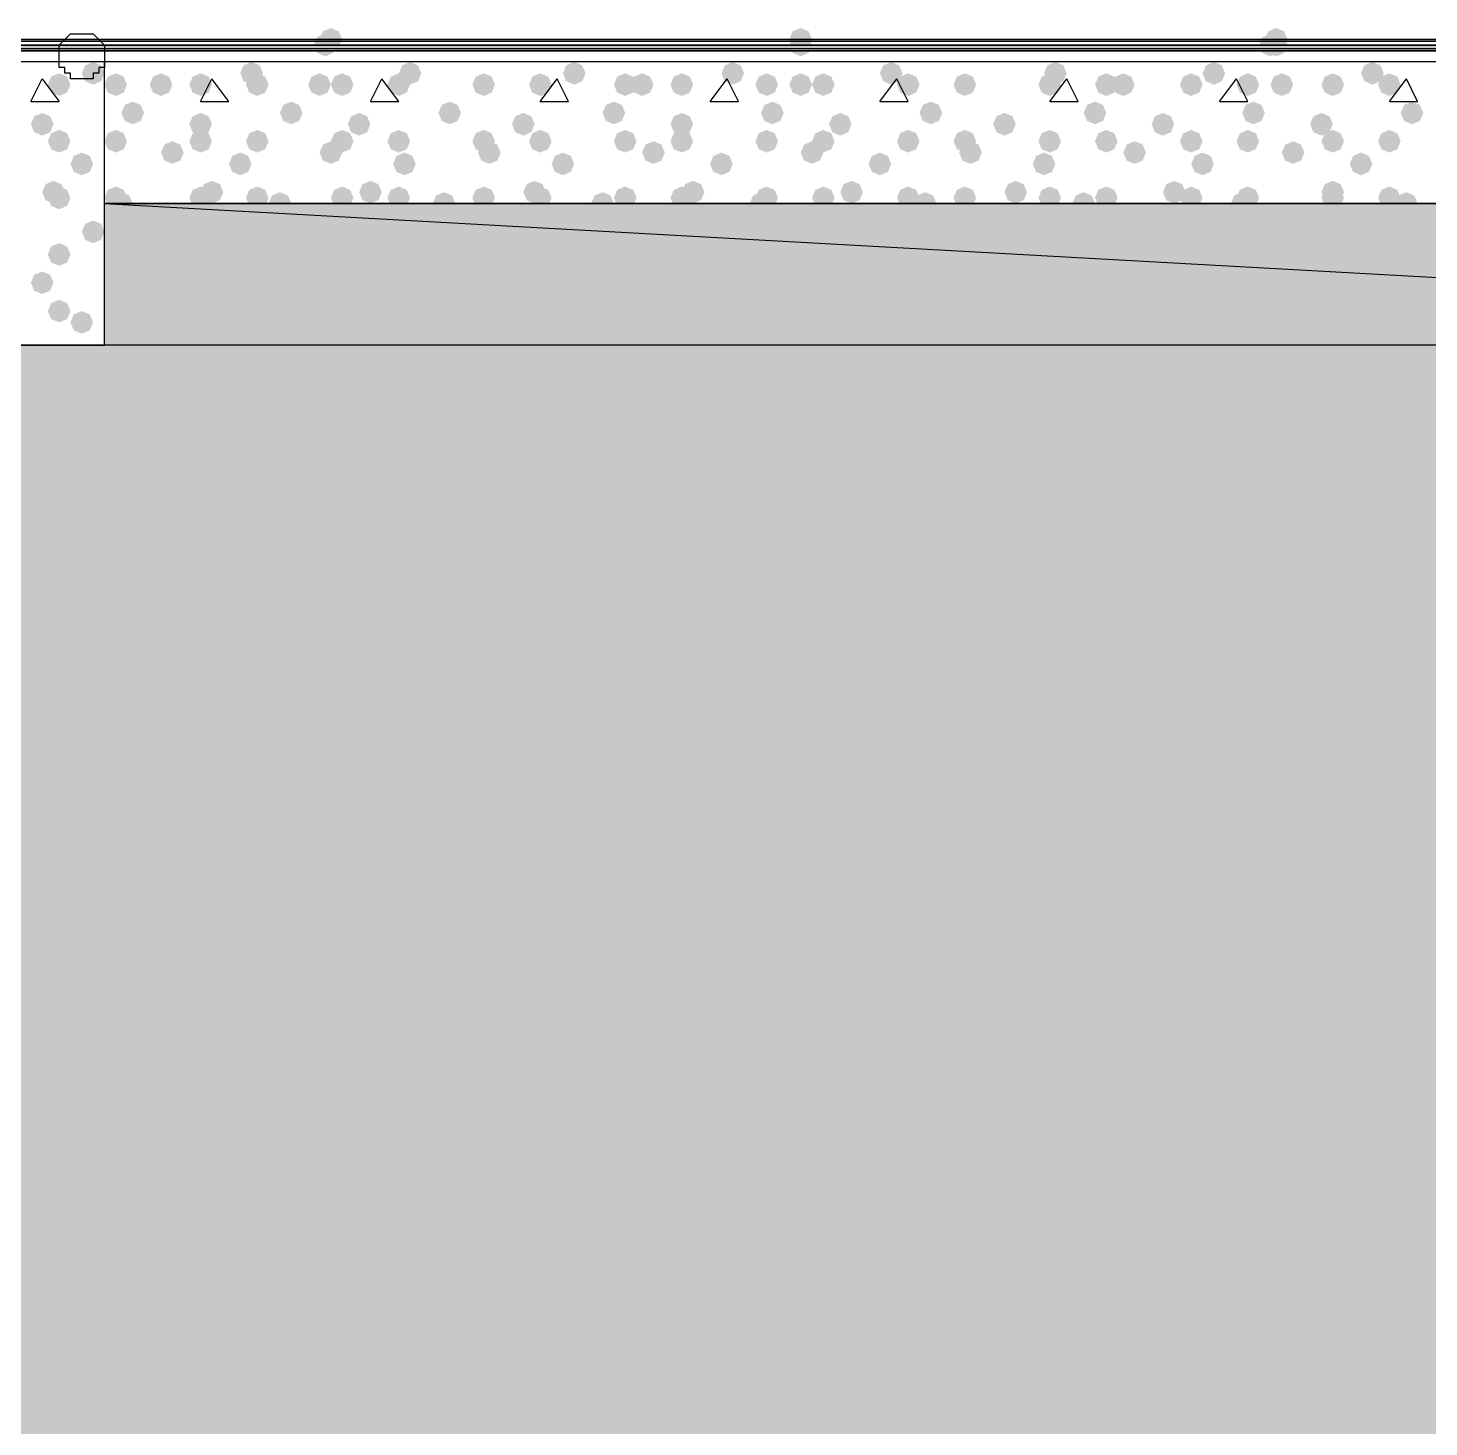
# Model space of a CAD drawing. Header units: millimetres. Extents: x 0 to 420, y 0 to 297.
# Drawn here: x 238.82 to 249.3, y 215.98 to 226.44 of the extents above; entities that cross this region are included whole.
import ezdxf

# ---------------------------------------------------------------- set-up
doc = ezdxf.new("R2010")
doc.units = ezdxf.units.MM
doc.layers.get('0').update_dxf_attribs({"linetype": 'CONTINUOUS'})

msp = doc.modelspace()

# ---------------------------------------------------------------- hatches: boundary and pattern name
at = {"true_color": 0x0000fe}
for points in [[(241.173, 226.356333), (241.148129, 226.296537), (241.088333, 226.271667), (241.028538, 226.296537), (241.003667, 226.356333), (241.028537, 226.416129), (241.088333, 226.441), (241.148129, 226.416129)], [(244.686667, 226.356333), (244.661796, 226.296537), (244.602, 226.271667), (244.542204, 226.296537), (244.517333, 226.356333), (244.542204, 226.416129), (244.602, 226.441), (244.661796, 226.416129)], [(248.242667, 226.356333), (248.217796, 226.296537), (248.158, 226.271667), (248.098204, 226.296537), (248.073333, 226.356333), (248.098204, 226.416129), (248.158, 226.441), (248.217796, 226.416129)], [(241.130667, 226.314), (241.105796, 226.254204), (241.046, 226.229333), (240.986204, 226.254204), (240.961333, 226.314), (240.986204, 226.373796), (241.046, 226.398667), (241.105796, 226.373796)], [(241.130667, 226.314), (241.105796, 226.254204), (241.046, 226.229333), (240.986204, 226.254204), (240.961333, 226.314), (240.986204, 226.373796), (241.046, 226.398667), (241.105796, 226.373796)], [(241.130667, 226.314), (241.105796, 226.254204), (241.046, 226.229333), (240.986204, 226.254204), (240.961333, 226.314), (240.986204, 226.373796), (241.046, 226.398667), (241.105796, 226.373796)], [(244.686667, 226.314), (244.661796, 226.254204), (244.602, 226.229333), (244.542204, 226.254204), (244.517333, 226.314), (244.542204, 226.373796), (244.602, 226.398667), (244.661796, 226.373796)], [(244.686667, 226.314), (244.661796, 226.254204), (244.602, 226.229333), (244.542204, 226.254204), (244.517333, 226.314), (244.542204, 226.373796), (244.602, 226.398667), (244.661796, 226.373796)], [(244.686667, 226.314), (244.661796, 226.254204), (244.602, 226.229333), (244.542204, 226.254204), (244.517333, 226.314), (244.542204, 226.373796), (244.602, 226.398667), (244.661796, 226.373796)], [(248.200333, 226.314), (248.175462, 226.254204), (248.115667, 226.229333), (248.055871, 226.254204), (248.031, 226.314), (248.055871, 226.373796), (248.115667, 226.398667), (248.175462, 226.373796)], [(248.200333, 226.314), (248.175462, 226.254204), (248.115667, 226.229333), (248.055871, 226.254204), (248.031, 226.314), (248.055871, 226.373796), (248.115667, 226.398667), (248.175462, 226.373796)], [(248.242667, 226.314), (248.217796, 226.254204), (248.158, 226.229333), (248.098204, 226.254204), (248.073333, 226.314), (248.098204, 226.373796), (248.158, 226.398667), (248.217796, 226.373796)]]:
    msp.add_hatch(color=0, dxfattribs=at).paths.add_polyline_path(points, flags=0)
at = {"true_color": 0x000007}
h = msp.add_hatch(color=0, dxfattribs=at)
h.paths.add_polyline_path([(32.342667, 226.271667), (32.342667, 226.314)], flags=0)
h.paths.add_polyline_path([(32.342667, 226.271667), (32.342667, 226.314), (380.788333, 226.271667)], flags=0)
h.paths.add_polyline_path([(32.342667, 226.314), (380.788333, 226.271667), (380.788333, 226.314)], flags=0)
for points in [[(239.395, 226.102333), (239.370129, 226.042537), (239.310333, 226.017667), (239.250538, 226.042537), (239.225667, 226.102333), (239.250537, 226.162129), (239.310333, 226.187), (239.370129, 226.162129)], [(239.141, 226.017667), (239.116129, 225.957871), (239.056333, 225.933), (238.996538, 225.957871), (238.971667, 226.017667), (238.996537, 226.077462), (239.056333, 226.102333), (239.116129, 226.077463)], [(239.014, 225.721333), (238.989129, 225.661537), (238.929333, 225.636667), (238.869538, 225.661537), (238.844667, 225.721333), (238.869537, 225.781129), (238.929333, 225.806), (238.989129, 225.781129)], [(239.141, 225.594333), (239.116129, 225.534538), (239.056333, 225.509667), (238.996538, 225.534538), (238.971667, 225.594333), (238.996537, 225.654129), (239.056333, 225.679), (239.116129, 225.654129)], [(239.310333, 225.425), (239.285462, 225.365204), (239.225667, 225.340333), (239.165871, 225.365204), (239.141, 225.425), (239.165871, 225.484796), (239.225667, 225.509667), (239.285462, 225.484796)], [(239.098667, 225.213333), (239.073796, 225.153537), (239.014, 225.128667), (238.954204, 225.153537), (238.929333, 225.213333), (238.954204, 225.273129), (239.014, 225.298), (239.073796, 225.273129)], [(239.141, 225.171), (239.116129, 225.111204), (239.056333, 225.086333), (238.996538, 225.111204), (238.971667, 225.171), (238.996537, 225.230796), (239.056333, 225.255667), (239.116129, 225.230796)], [(239.395, 224.917), (239.370129, 224.857204), (239.310333, 224.832333), (239.250538, 224.857204), (239.225667, 224.917), (239.250537, 224.976796), (239.310333, 225.001667), (239.370129, 224.976796)], [(239.141, 224.747667), (239.116129, 224.687871), (239.056333, 224.663), (238.996538, 224.687871), (238.971667, 224.747667), (238.996537, 224.807462), (239.056333, 224.832333), (239.116129, 224.807463)], [(239.014, 224.536), (238.989129, 224.476204), (238.929333, 224.451333), (238.869538, 224.476204), (238.844667, 224.536), (238.869537, 224.595796), (238.929333, 224.620667), (238.989129, 224.595796)], [(239.141, 224.324333), (239.116129, 224.264537), (239.056333, 224.239667), (238.996538, 224.264537), (238.971667, 224.324333), (238.996537, 224.384129), (239.056333, 224.409), (239.116129, 224.384129)], [(239.310333, 224.239667), (239.285462, 224.179871), (239.225667, 224.155), (239.165871, 224.179871), (239.141, 224.239667), (239.165871, 224.299462), (239.225667, 224.324333), (239.285462, 224.299463)]]:
    msp.add_hatch(color=0, dxfattribs=at).paths.add_polyline_path(points, flags=0)
at = {"true_color": 0x000008}
for points in [[(240.580333, 226.102333), (240.555462, 226.042537), (240.495667, 226.017667), (240.435871, 226.042537), (240.411, 226.102333), (240.435871, 226.162129), (240.495667, 226.187), (240.555462, 226.162129)], [(241.765667, 226.102333), (241.740796, 226.042537), (241.681, 226.017667), (241.621204, 226.042537), (241.596333, 226.102333), (241.621204, 226.162129), (241.681, 226.187), (241.740796, 226.162129)], [(242.993333, 226.102333), (242.968462, 226.042537), (242.908667, 226.017667), (242.848871, 226.042537), (242.824, 226.102333), (242.848871, 226.162129), (242.908667, 226.187), (242.968462, 226.162129)], [(244.178667, 226.102333), (244.153796, 226.042537), (244.094, 226.017667), (244.034204, 226.042537), (244.009333, 226.102333), (244.034204, 226.162129), (244.094, 226.187), (244.153796, 226.162129)], [(245.364, 226.102333), (245.339129, 226.042537), (245.279333, 226.017667), (245.219538, 226.042537), (245.194667, 226.102333), (245.219537, 226.162129), (245.279333, 226.187), (245.339129, 226.162129)], [(246.591667, 226.102333), (246.566796, 226.042537), (246.507, 226.017667), (246.447204, 226.042537), (246.422333, 226.102333), (246.447204, 226.162129), (246.507, 226.187), (246.566796, 226.162129)], [(247.777, 226.102333), (247.752129, 226.042537), (247.692333, 226.017667), (247.632537, 226.042537), (247.607667, 226.102333), (247.632537, 226.162129), (247.692333, 226.187), (247.752129, 226.162129)], [(248.962333, 226.102333), (248.937462, 226.042537), (248.877667, 226.017667), (248.817871, 226.042537), (248.793, 226.102333), (248.817871, 226.162129), (248.877667, 226.187), (248.937462, 226.162129)], [(239.564333, 226.017667), (239.539463, 225.957871), (239.479667, 225.933), (239.419871, 225.957871), (239.395, 226.017667), (239.419871, 226.077462), (239.479667, 226.102333), (239.539462, 226.077463)], [(239.903, 226.017667), (239.878129, 225.957871), (239.818333, 225.933), (239.758537, 225.957871), (239.733667, 226.017667), (239.758537, 226.077462), (239.818333, 226.102333), (239.878129, 226.077463)], [(240.199333, 226.017667), (240.174463, 225.957871), (240.114667, 225.933), (240.054871, 225.957871), (240.03, 226.017667), (240.054871, 226.077462), (240.114667, 226.102333), (240.174462, 226.077463)], [(240.622667, 226.017667), (240.597796, 225.957871), (240.538, 225.933), (240.478204, 225.957871), (240.453333, 226.017667), (240.478204, 226.077462), (240.538, 226.102333), (240.597796, 226.077463)], [(241.088333, 226.017667), (241.063462, 225.957871), (241.003667, 225.933), (240.943871, 225.957871), (240.919, 226.017667), (240.943871, 226.077462), (241.003667, 226.102333), (241.063462, 226.077463)], [(241.257667, 226.017667), (241.232796, 225.957871), (241.173, 225.933), (241.113204, 225.957871), (241.088333, 226.017667), (241.113204, 226.077462), (241.173, 226.102333), (241.232796, 226.077463)], [(241.681, 226.017667), (241.656129, 225.957871), (241.596333, 225.933), (241.536538, 225.957871), (241.511667, 226.017667), (241.536537, 226.077462), (241.596333, 226.102333), (241.656129, 226.077463)], [(242.316, 226.017667), (242.291129, 225.957871), (242.231333, 225.933), (242.171538, 225.957871), (242.146667, 226.017667), (242.171537, 226.077462), (242.231333, 226.102333), (242.291129, 226.077463)], [(242.316, 226.017667), (242.291129, 225.957871), (242.231333, 225.933), (242.171538, 225.957871), (242.146667, 226.017667), (242.171537, 226.077462), (242.231333, 226.102333), (242.291129, 226.077463)], [(242.739333, 226.017667), (242.714463, 225.957871), (242.654667, 225.933), (242.594871, 225.957871), (242.57, 226.017667), (242.594871, 226.077462), (242.654667, 226.102333), (242.714462, 226.077463)], [(243.374333, 226.017667), (243.349463, 225.957871), (243.289667, 225.933), (243.229871, 225.957871), (243.205, 226.017667), (243.229871, 226.077462), (243.289667, 226.102333), (243.349462, 226.077463)], [(243.501333, 226.017667), (243.476462, 225.957871), (243.416667, 225.933), (243.356871, 225.957871), (243.332, 226.017667), (243.356871, 226.077462), (243.416667, 226.102333), (243.476462, 226.077463)], [(243.797667, 226.017667), (243.772796, 225.957871), (243.713, 225.933), (243.653204, 225.957871), (243.628333, 226.017667), (243.653204, 226.077462), (243.713, 226.102333), (243.772796, 226.077463)], [(244.432667, 226.017667), (244.407796, 225.957871), (244.348, 225.933), (244.288204, 225.957871), (244.263333, 226.017667), (244.288204, 226.077462), (244.348, 226.102333), (244.407796, 226.077463)], [(244.686667, 226.017667), (244.661796, 225.957871), (244.602, 225.933), (244.542204, 225.957871), (244.517333, 226.017667), (244.542204, 226.077462), (244.602, 226.102333), (244.661796, 226.077463)], [(244.856, 226.017667), (244.831129, 225.957871), (244.771333, 225.933), (244.711538, 225.957871), (244.686667, 226.017667), (244.711537, 226.077462), (244.771333, 226.102333), (244.831129, 226.077463)], [(245.491, 226.017667), (245.466129, 225.957871), (245.406333, 225.933), (245.346538, 225.957871), (245.321667, 226.017667), (245.346537, 226.077462), (245.406333, 226.102333), (245.466129, 226.077463)], [(245.914333, 226.017667), (245.889462, 225.957871), (245.829667, 225.933), (245.769871, 225.957871), (245.745, 226.017667), (245.769871, 226.077462), (245.829667, 226.102333), (245.889462, 226.077463)], [(245.914333, 226.017667), (245.889462, 225.957871), (245.829667, 225.933), (245.769871, 225.957871), (245.745, 226.017667), (245.769871, 226.077462), (245.829667, 226.102333), (245.889462, 226.077463)], [(246.549333, 226.017667), (246.524463, 225.957871), (246.464667, 225.933), (246.404871, 225.957871), (246.38, 226.017667), (246.404871, 226.077462), (246.464667, 226.102333), (246.524462, 226.077463)], [(246.972667, 226.017667), (246.947796, 225.957871), (246.888, 225.933), (246.828204, 225.957871), (246.803333, 226.017667), (246.828204, 226.077462), (246.888, 226.102333), (246.947796, 226.077463)], [(247.099667, 226.017667), (247.074796, 225.957871), (247.015, 225.933), (246.955204, 225.957871), (246.930333, 226.017667), (246.955204, 226.077462), (247.015, 226.102333), (247.074796, 226.077463)], [(247.607667, 226.017667), (247.582796, 225.957871), (247.523, 225.933), (247.463204, 225.957871), (247.438333, 226.017667), (247.463204, 226.077462), (247.523, 226.102333), (247.582796, 226.077463)], [(248.031, 226.017667), (248.006129, 225.957871), (247.946333, 225.933), (247.886538, 225.957871), (247.861667, 226.017667), (247.886537, 226.077462), (247.946333, 226.102333), (248.006129, 226.077463)], [(248.285, 226.017667), (248.260129, 225.957871), (248.200333, 225.933), (248.140537, 225.957871), (248.115667, 226.017667), (248.140537, 226.077462), (248.200333, 226.102333), (248.260129, 226.077463)], [(248.666, 226.017667), (248.641129, 225.957871), (248.581333, 225.933), (248.521538, 225.957871), (248.496667, 226.017667), (248.521537, 226.077462), (248.581333, 226.102333), (248.641129, 226.077463)], [(249.089333, 226.017667), (249.064462, 225.957871), (249.004667, 225.933), (248.944871, 225.957871), (248.92, 226.017667), (248.944871, 226.077462), (249.004667, 226.102333), (249.064462, 226.077463)], [(239.691333, 225.806), (239.666462, 225.746204), (239.606667, 225.721333), (239.546871, 225.746204), (239.522, 225.806), (239.546871, 225.865796), (239.606667, 225.890667), (239.666462, 225.865796)], [(240.199333, 225.721333), (240.174463, 225.661537), (240.114667, 225.636667), (240.054871, 225.661537), (240.03, 225.721333), (240.054871, 225.781129), (240.114667, 225.806), (240.174462, 225.781129)], [(240.876667, 225.806), (240.851796, 225.746204), (240.792, 225.721333), (240.732204, 225.746204), (240.707333, 225.806), (240.732204, 225.865796), (240.792, 225.890667), (240.851796, 225.865796)], [(241.384667, 225.721333), (241.359796, 225.661537), (241.3, 225.636667), (241.240204, 225.661537), (241.215333, 225.721333), (241.240204, 225.781129), (241.3, 225.806), (241.359796, 225.781129)], [(242.062, 225.806), (242.037129, 225.746204), (241.977333, 225.721333), (241.917537, 225.746204), (241.892667, 225.806), (241.917537, 225.865796), (241.977333, 225.890667), (242.037129, 225.865796)], [(242.612333, 225.721333), (242.587462, 225.661537), (242.527667, 225.636667), (242.467871, 225.661537), (242.443, 225.721333), (242.467871, 225.781129), (242.527667, 225.806), (242.587462, 225.781129)], [(243.289667, 225.806), (243.264796, 225.746204), (243.205, 225.721333), (243.145204, 225.746204), (243.120333, 225.806), (243.145204, 225.865796), (243.205, 225.890667), (243.264796, 225.865796)], [(243.797667, 225.721333), (243.772796, 225.661537), (243.713, 225.636667), (243.653204, 225.661537), (243.628333, 225.721333), (243.653204, 225.781129), (243.713, 225.806), (243.772796, 225.781129)], [(244.475, 225.806), (244.450129, 225.746204), (244.390333, 225.721333), (244.330537, 225.746204), (244.305667, 225.806), (244.330537, 225.865796), (244.390333, 225.890667), (244.450129, 225.865796)], [(244.983, 225.721333), (244.958129, 225.661537), (244.898333, 225.636667), (244.838538, 225.661537), (244.813667, 225.721333), (244.838537, 225.781129), (244.898333, 225.806), (244.958129, 225.781129)], [(245.660333, 225.806), (245.635462, 225.746204), (245.575667, 225.721333), (245.515871, 225.746204), (245.491, 225.806), (245.515871, 225.865796), (245.575667, 225.890667), (245.635462, 225.865796)], [(246.210667, 225.721333), (246.185796, 225.661537), (246.126, 225.636667), (246.066204, 225.661537), (246.041333, 225.721333), (246.066204, 225.781129), (246.126, 225.806), (246.185796, 225.781129)], [(246.888, 225.806), (246.863129, 225.746204), (246.803333, 225.721333), (246.743538, 225.746204), (246.718667, 225.806), (246.743537, 225.865796), (246.803333, 225.890667), (246.863129, 225.865796)], [(247.396, 225.721333), (247.371129, 225.661537), (247.311333, 225.636667), (247.251538, 225.661537), (247.226667, 225.721333), (247.251537, 225.781129), (247.311333, 225.806), (247.371129, 225.781129)], [(248.073333, 225.806), (248.048462, 225.746204), (247.988667, 225.721333), (247.928871, 225.746204), (247.904, 225.806), (247.928871, 225.865796), (247.988667, 225.890667), (248.048462, 225.865796)], [(248.581333, 225.721333), (248.556462, 225.661537), (248.496667, 225.636667), (248.436871, 225.661537), (248.412, 225.721333), (248.436871, 225.781129), (248.496667, 225.806), (248.556462, 225.781129)], [(249.258667, 225.806), (249.233796, 225.746204), (249.174, 225.721333), (249.114204, 225.746204), (249.089333, 225.806), (249.114204, 225.865796), (249.174, 225.890667), (249.233796, 225.865796)], [(239.564333, 225.594333), (239.539463, 225.534538), (239.479667, 225.509667), (239.419871, 225.534538), (239.395, 225.594333), (239.419871, 225.654129), (239.479667, 225.679), (239.539462, 225.654129)], [(239.987667, 225.509667), (239.962796, 225.449871), (239.903, 225.425), (239.843204, 225.449871), (239.818333, 225.509667), (239.843204, 225.569462), (239.903, 225.594333), (239.962796, 225.569463)], [(240.199333, 225.594333), (240.174463, 225.534538), (240.114667, 225.509667), (240.054871, 225.534538), (240.03, 225.594333), (240.054871, 225.654129), (240.114667, 225.679), (240.174462, 225.654129)], [(240.622667, 225.594333), (240.597796, 225.534538), (240.538, 225.509667), (240.478204, 225.534538), (240.453333, 225.594333), (240.478204, 225.654129), (240.538, 225.679), (240.597796, 225.654129)], [(241.173, 225.509667), (241.148129, 225.449871), (241.088333, 225.425), (241.028538, 225.449871), (241.003667, 225.509667), (241.028537, 225.569462), (241.088333, 225.594333), (241.148129, 225.569463)], [(241.257667, 225.594333), (241.232796, 225.534538), (241.173, 225.509667), (241.113204, 225.534538), (241.088333, 225.594333), (241.113204, 225.654129), (241.173, 225.679), (241.232796, 225.654129)], [(241.681, 225.594333), (241.656129, 225.534538), (241.596333, 225.509667), (241.536538, 225.534538), (241.511667, 225.594333), (241.536537, 225.654129), (241.596333, 225.679), (241.656129, 225.654129)], [(242.316, 225.594333), (242.291129, 225.534538), (242.231333, 225.509667), (242.171538, 225.534538), (242.146667, 225.594333), (242.171537, 225.654129), (242.231333, 225.679), (242.291129, 225.654129)], [(242.358333, 225.509667), (242.333463, 225.449871), (242.273667, 225.425), (242.213871, 225.449871), (242.189, 225.509667), (242.213871, 225.569462), (242.273667, 225.594333), (242.333462, 225.569463)], [(242.739333, 225.594333), (242.714463, 225.534538), (242.654667, 225.509667), (242.594871, 225.534538), (242.57, 225.594333), (242.594871, 225.654129), (242.654667, 225.679), (242.714462, 225.654129)], [(243.374333, 225.594333), (243.349463, 225.534538), (243.289667, 225.509667), (243.229871, 225.534538), (243.205, 225.594333), (243.229871, 225.654129), (243.289667, 225.679), (243.349462, 225.654129)], [(243.586, 225.509667), (243.561129, 225.449871), (243.501333, 225.425), (243.441538, 225.449871), (243.416667, 225.509667), (243.441537, 225.569462), (243.501333, 225.594333), (243.561129, 225.569463)], [(243.797667, 225.594333), (243.772796, 225.534538), (243.713, 225.509667), (243.653204, 225.534538), (243.628333, 225.594333), (243.653204, 225.654129), (243.713, 225.679), (243.772796, 225.654129)], [(244.432667, 225.594333), (244.407796, 225.534538), (244.348, 225.509667), (244.288204, 225.534538), (244.263333, 225.594333), (244.288204, 225.654129), (244.348, 225.679), (244.407796, 225.654129)], [(244.771333, 225.509667), (244.746462, 225.449871), (244.686667, 225.425), (244.626871, 225.449871), (244.602, 225.509667), (244.626871, 225.569462), (244.686667, 225.594333), (244.746462, 225.569463)], [(244.856, 225.594333), (244.831129, 225.534538), (244.771333, 225.509667), (244.711538, 225.534538), (244.686667, 225.594333), (244.711537, 225.654129), (244.771333, 225.679), (244.831129, 225.654129)], [(245.491, 225.594333), (245.466129, 225.534538), (245.406333, 225.509667), (245.346538, 225.534538), (245.321667, 225.594333), (245.346537, 225.654129), (245.406333, 225.679), (245.466129, 225.654129)], [(245.914333, 225.594333), (245.889462, 225.534538), (245.829667, 225.509667), (245.769871, 225.534538), (245.745, 225.594333), (245.769871, 225.654129), (245.829667, 225.679), (245.889462, 225.654129)], [(245.956667, 225.509667), (245.931796, 225.449871), (245.872, 225.425), (245.812204, 225.449871), (245.787333, 225.509667), (245.812204, 225.569462), (245.872, 225.594333), (245.931796, 225.569463)], [(246.549333, 225.594333), (246.524463, 225.534538), (246.464667, 225.509667), (246.404871, 225.534538), (246.38, 225.594333), (246.404871, 225.654129), (246.464667, 225.679), (246.524462, 225.654129)], [(246.972667, 225.594333), (246.947796, 225.534538), (246.888, 225.509667), (246.828204, 225.534538), (246.803333, 225.594333), (246.828204, 225.654129), (246.888, 225.679), (246.947796, 225.654129)], [(247.184333, 225.509667), (247.159462, 225.449871), (247.099667, 225.425), (247.039871, 225.449871), (247.015, 225.509667), (247.039871, 225.569462), (247.099667, 225.594333), (247.159462, 225.569463)], [(247.607667, 225.594333), (247.582796, 225.534538), (247.523, 225.509667), (247.463204, 225.534538), (247.438333, 225.594333), (247.463204, 225.654129), (247.523, 225.679), (247.582796, 225.654129)], [(248.031, 225.594333), (248.006129, 225.534538), (247.946333, 225.509667), (247.886538, 225.534538), (247.861667, 225.594333), (247.886537, 225.654129), (247.946333, 225.679), (248.006129, 225.654129)], [(248.369667, 225.509667), (248.344796, 225.449871), (248.285, 225.425), (248.225204, 225.449871), (248.200333, 225.509667), (248.225204, 225.569462), (248.285, 225.594333), (248.344796, 225.569463)], [(248.666, 225.594333), (248.641129, 225.534538), (248.581333, 225.509667), (248.521538, 225.534538), (248.496667, 225.594333), (248.521537, 225.654129), (248.581333, 225.679), (248.641129, 225.654129)], [(249.089333, 225.594333), (249.064462, 225.534538), (249.004667, 225.509667), (248.944871, 225.534538), (248.92, 225.594333), (248.944871, 225.654129), (249.004667, 225.679), (249.064462, 225.654129)], [(240.495667, 225.425), (240.470796, 225.365204), (240.411, 225.340333), (240.351204, 225.365204), (240.326333, 225.425), (240.351204, 225.484796), (240.411, 225.509667), (240.470796, 225.484796)], [(241.723333, 225.425), (241.698463, 225.365204), (241.638667, 225.340333), (241.578871, 225.365204), (241.554, 225.425), (241.578871, 225.484796), (241.638667, 225.509667), (241.698462, 225.484796)], [(242.908667, 225.425), (242.883796, 225.365204), (242.824, 225.340333), (242.764204, 225.365204), (242.739333, 225.425), (242.764204, 225.484796), (242.824, 225.509667), (242.883796, 225.484796)], [(244.094, 225.425), (244.069129, 225.365204), (244.009333, 225.340333), (243.949538, 225.365204), (243.924667, 225.425), (243.949537, 225.484796), (244.009333, 225.509667), (244.069129, 225.484796)], [(245.279333, 225.425), (245.254462, 225.365204), (245.194667, 225.340333), (245.134871, 225.365204), (245.11, 225.425), (245.134871, 225.484796), (245.194667, 225.509667), (245.254462, 225.484796)], [(246.507, 225.425), (246.482129, 225.365204), (246.422333, 225.340333), (246.362537, 225.365204), (246.337667, 225.425), (246.362537, 225.484796), (246.422333, 225.509667), (246.482129, 225.484796)], [(247.692333, 225.425), (247.667463, 225.365204), (247.607667, 225.340333), (247.547871, 225.365204), (247.523, 225.425), (247.547871, 225.484796), (247.607667, 225.509667), (247.667462, 225.484796)], [(248.877667, 225.425), (248.852796, 225.365204), (248.793, 225.340333), (248.733204, 225.365204), (248.708333, 225.425), (248.733204, 225.484796), (248.793, 225.509667), (248.852796, 225.484796)], [(240.284, 225.213333), (240.259129, 225.153537), (240.199333, 225.128667), (240.139538, 225.153537), (240.114667, 225.213333), (240.139537, 225.273129), (240.199333, 225.298), (240.259129, 225.273129)], [(241.469333, 225.213333), (241.444462, 225.153537), (241.384667, 225.128667), (241.324871, 225.153537), (241.3, 225.213333), (241.324871, 225.273129), (241.384667, 225.298), (241.444462, 225.273129)], [(242.697, 225.213333), (242.672129, 225.153537), (242.612333, 225.128667), (242.552537, 225.153537), (242.527667, 225.213333), (242.552537, 225.273129), (242.612333, 225.298), (242.672129, 225.273129)], [(243.882333, 225.213333), (243.857463, 225.153537), (243.797667, 225.128667), (243.737871, 225.153537), (243.713, 225.213333), (243.737871, 225.273129), (243.797667, 225.298), (243.857462, 225.273129)], [(245.067667, 225.213333), (245.042796, 225.153537), (244.983, 225.128667), (244.923204, 225.153537), (244.898333, 225.213333), (244.923204, 225.273129), (244.983, 225.298), (245.042796, 225.273129)], [(246.295333, 225.213333), (246.270462, 225.153537), (246.210667, 225.128667), (246.150871, 225.153537), (246.126, 225.213333), (246.150871, 225.273129), (246.210667, 225.298), (246.270462, 225.273129)], [(247.480667, 225.213333), (247.455796, 225.153537), (247.396, 225.128667), (247.336204, 225.153537), (247.311333, 225.213333), (247.336204, 225.273129), (247.396, 225.298), (247.455796, 225.273129)], [(248.666, 225.213333), (248.641129, 225.153537), (248.581333, 225.128667), (248.521538, 225.153537), (248.496667, 225.213333), (248.521537, 225.273129), (248.581333, 225.298), (248.641129, 225.273129)], [(239.564333, 225.171), (239.539463, 225.111204), (239.479667, 225.086333), (239.419871, 225.111204), (239.395, 225.171), (239.419871, 225.230796), (239.479667, 225.255667), (239.539462, 225.230796)], [(239.606667, 225.128667), (239.581796, 225.068871), (239.522, 225.044), (239.462204, 225.068871), (239.437333, 225.128667), (239.462204, 225.188462), (239.522, 225.213333), (239.581796, 225.188463)], [(240.199333, 225.171), (240.174463, 225.111204), (240.114667, 225.086333), (240.054871, 225.111204), (240.03, 225.171), (240.054871, 225.230796), (240.114667, 225.255667), (240.174462, 225.230796)], [(240.622667, 225.171), (240.597796, 225.111204), (240.538, 225.086333), (240.478204, 225.111204), (240.453333, 225.171), (240.478204, 225.230796), (240.538, 225.255667), (240.597796, 225.230796)], [(240.792, 225.128667), (240.767129, 225.068871), (240.707333, 225.044), (240.647538, 225.068871), (240.622667, 225.128667), (240.647537, 225.188462), (240.707333, 225.213333), (240.767129, 225.188463)], [(241.257667, 225.171), (241.232796, 225.111204), (241.173, 225.086333), (241.113204, 225.111204), (241.088333, 225.171), (241.113204, 225.230796), (241.173, 225.255667), (241.232796, 225.230796)], [(241.681, 225.171), (241.656129, 225.111204), (241.596333, 225.086333), (241.536538, 225.111204), (241.511667, 225.171), (241.536537, 225.230796), (241.596333, 225.255667), (241.656129, 225.230796)], [(242.019667, 225.128667), (241.994796, 225.068871), (241.935, 225.044), (241.875204, 225.068871), (241.850333, 225.128667), (241.875204, 225.188462), (241.935, 225.213333), (241.994796, 225.188463)], [(242.316, 225.171), (242.291129, 225.111204), (242.231333, 225.086333), (242.171538, 225.111204), (242.146667, 225.171), (242.171537, 225.230796), (242.231333, 225.255667), (242.291129, 225.230796)], [(242.739333, 225.171), (242.714463, 225.111204), (242.654667, 225.086333), (242.594871, 225.111204), (242.57, 225.171), (242.594871, 225.230796), (242.654667, 225.255667), (242.714462, 225.230796)], [(243.205, 225.128667), (243.180129, 225.068871), (243.120333, 225.044), (243.060538, 225.068871), (243.035667, 225.128667), (243.060537, 225.188462), (243.120333, 225.213333), (243.180129, 225.188463)], [(243.374333, 225.171), (243.349463, 225.111204), (243.289667, 225.086333), (243.229871, 225.111204), (243.205, 225.171), (243.229871, 225.230796), (243.289667, 225.255667), (243.349462, 225.230796)], [(243.797667, 225.171), (243.772796, 225.111204), (243.713, 225.086333), (243.653204, 225.111204), (243.628333, 225.171), (243.653204, 225.230796), (243.713, 225.255667), (243.772796, 225.230796)], [(244.390333, 225.128667), (244.365462, 225.068871), (244.305667, 225.044), (244.245871, 225.068871), (244.221, 225.128667), (244.245871, 225.188462), (244.305667, 225.213333), (244.365462, 225.188463)], [(244.432667, 225.171), (244.407796, 225.111204), (244.348, 225.086333), (244.288204, 225.111204), (244.263333, 225.171), (244.288204, 225.230796), (244.348, 225.255667), (244.407796, 225.230796)], [(244.856, 225.171), (244.831129, 225.111204), (244.771333, 225.086333), (244.711538, 225.111204), (244.686667, 225.171), (244.711537, 225.230796), (244.771333, 225.255667), (244.831129, 225.230796)], [(245.491, 225.171), (245.466129, 225.111204), (245.406333, 225.086333), (245.346538, 225.111204), (245.321667, 225.171), (245.346537, 225.230796), (245.406333, 225.255667), (245.466129, 225.230796)], [(245.618, 225.128667), (245.593129, 225.068871), (245.533333, 225.044), (245.473537, 225.068871), (245.448667, 225.128667), (245.473537, 225.188462), (245.533333, 225.213333), (245.593129, 225.188463)], [(245.914333, 225.171), (245.889462, 225.111204), (245.829667, 225.086333), (245.769871, 225.111204), (245.745, 225.171), (245.769871, 225.230796), (245.829667, 225.255667), (245.889462, 225.230796)], [(246.549333, 225.171), (246.524463, 225.111204), (246.464667, 225.086333), (246.404871, 225.111204), (246.38, 225.171), (246.404871, 225.230796), (246.464667, 225.255667), (246.524462, 225.230796)], [(246.803333, 225.128667), (246.778462, 225.068871), (246.718667, 225.044), (246.658871, 225.068871), (246.634, 225.128667), (246.658871, 225.188462), (246.718667, 225.213333), (246.778462, 225.188463)], [(246.972667, 225.171), (246.947796, 225.111204), (246.888, 225.086333), (246.828204, 225.111204), (246.803333, 225.171), (246.828204, 225.230796), (246.888, 225.255667), (246.947796, 225.230796)], [(247.607667, 225.171), (247.582796, 225.111204), (247.523, 225.086333), (247.463204, 225.111204), (247.438333, 225.171), (247.463204, 225.230796), (247.523, 225.255667), (247.582796, 225.230796)], [(247.988667, 225.128667), (247.963796, 225.068871), (247.904, 225.044), (247.844204, 225.068871), (247.819333, 225.128667), (247.844204, 225.188462), (247.904, 225.213333), (247.963796, 225.188463)], [(248.031, 225.171), (248.006129, 225.111204), (247.946333, 225.086333), (247.886538, 225.111204), (247.861667, 225.171), (247.886537, 225.230796), (247.946333, 225.255667), (248.006129, 225.230796)], [(248.666, 225.171), (248.641129, 225.111204), (248.581333, 225.086333), (248.521538, 225.111204), (248.496667, 225.171), (248.521537, 225.230796), (248.581333, 225.255667), (248.641129, 225.230796)], [(249.089333, 225.171), (249.064462, 225.111204), (249.004667, 225.086333), (248.944871, 225.111204), (248.92, 225.171), (248.944871, 225.230796), (249.004667, 225.255667), (249.064462, 225.230796)], [(249.216333, 225.128667), (249.191462, 225.068871), (249.131667, 225.044), (249.071871, 225.068871), (249.047, 225.128667), (249.071871, 225.188462), (249.131667, 225.213333), (249.191462, 225.188463)]]:
    msp.add_hatch(color=0, dxfattribs=at).paths.add_polyline_path(points, flags=0)
h = msp.add_hatch(color=0, dxfattribs=at)
h.paths.add_polyline_path([(258.487333, 225.128667), (239.395, 225.128667), (258.487333, 224.070333)], flags=0)
h.paths.add_polyline_path([(239.395, 225.128667), (258.487333, 224.070333), (239.395, 224.070333)], flags=0)
h = msp.add_hatch(color=0, dxfattribs=at)
h.paths.add_polyline_path([(379.603, 224.070333), (33.528, 224.070333), (379.603, 204.978)], flags=0)
h.paths.add_polyline_path([(33.528, 224.070333), (379.603, 204.978), (33.528, 204.978)], flags=0)

# ---------------------------------------------------------------- linework, layer by layer
at = {"color": 0, "true_color": 0x000007}
for points in [[(32.300333, 226.356333), (380.788333, 226.356333), (32.300333, 226.314), (380.788333, 226.314)], [(380.788333, 226.356333), (32.300333, 226.356333), (32.300333, 226.314)], [(380.788333, 226.314), (32.342667, 226.314), (32.300333, 226.314)], [(32.342667, 226.314), (380.788333, 226.314)], [(32.342667, 226.271667), (380.788333, 226.271667)], [(258.487333, 226.187), (239.395, 226.187)], [(238.844667, 225.890667), (238.929333, 226.06), (239.056333, 225.890667)], [(238.844667, 225.890667), (239.056333, 225.890667)], [(239.395, 225.128667), (258.487333, 225.128667)]]:
    msp.add_lwpolyline(points, dxfattribs=at)
for points in [[(32.342667, 226.314), (380.788333, 226.314)], [(32.342667, 226.271667), (32.342667, 226.314), (380.788333, 226.271667)], [(32.342667, 226.314), (380.788333, 226.271667), (380.788333, 226.314)], [(239.395, 226.229333), (239.395, 226.187), (239.395, 226.144667), (239.352667, 226.144667), (239.352667, 226.102333), (239.310333, 226.102333), (239.310333, 226.06), (239.268, 226.06), (239.225667, 226.06), (239.183333, 226.06), (239.141, 226.06), (239.141, 226.102333), (239.098667, 226.102333), (239.098667, 226.144667), (239.056333, 226.144667), (239.056333, 226.187), (239.056333, 226.229333), (239.056333, 226.271667), (239.056333, 226.314), (239.098667, 226.356333), (239.141, 226.398667), (239.183333, 226.398667), (239.225667, 226.398667), (239.268, 226.398667), (239.310333, 226.398667), (239.352667, 226.356333), (239.395, 226.314), (239.395, 226.271667)], [(237.278333, 226.187), (237.278333, 224.070333), (239.395, 224.070333), (239.395, 226.187)]]:
    msp.add_lwpolyline(points, close=True, dxfattribs=at)
at = {"color": 0, "true_color": 0x000008}
for points in [[(240.114667, 225.890667), (240.199333, 226.06)], [(240.326333, 225.890667), (240.199333, 226.06)], [(241.384667, 225.890667), (241.469333, 226.06)], [(241.596333, 225.890667), (241.469333, 226.06)], [(242.654667, 225.890667), (242.781667, 226.06)], [(242.866333, 225.890667), (242.781667, 226.06)], [(243.924667, 225.890667), (244.051667, 226.06)], [(244.136333, 225.890667), (244.051667, 226.06)], [(245.194667, 225.890667), (245.321667, 226.06)], [(245.406333, 225.890667), (245.321667, 226.06)], [(246.464667, 225.890667), (246.591667, 226.06)], [(246.676333, 225.890667), (246.591667, 226.06)], [(247.734667, 225.890667), (247.861667, 226.06)], [(247.946333, 225.890667), (247.861667, 226.06)], [(249.004667, 225.890667), (249.131667, 226.06)], [(249.216333, 225.890667), (249.131667, 226.06)], [(240.114667, 225.890667), (240.326333, 225.890667)], [(241.384667, 225.890667), (241.596333, 225.890667)], [(242.654667, 225.890667), (242.866333, 225.890667)], [(243.924667, 225.890667), (244.136333, 225.890667)], [(245.194667, 225.890667), (245.406333, 225.890667)], [(246.464667, 225.890667), (246.676333, 225.890667)], [(247.734667, 225.890667), (247.946333, 225.890667)], [(249.004667, 225.890667), (249.216333, 225.890667)]]:
    msp.add_lwpolyline(points, dxfattribs=at)
for points in [[(258.487333, 225.128667), (239.395, 225.128667), (258.487333, 224.070333)], [(239.395, 225.128667), (258.487333, 224.070333), (239.395, 224.070333)], [(379.603, 224.070333), (33.528, 224.070333), (379.603, 204.978)]]:
    msp.add_lwpolyline(points, close=True, dxfattribs=at)

doc.saveas('drawing.dxf')
